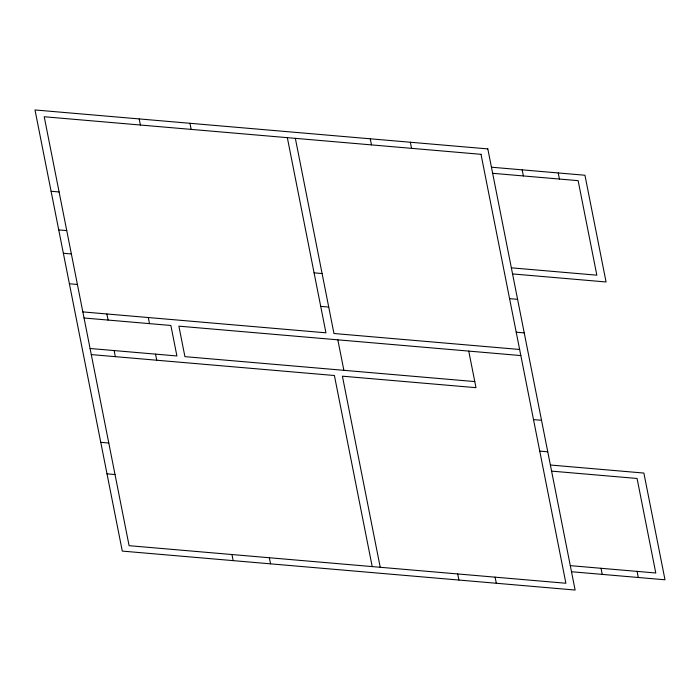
<?xml version="1.0" encoding="UTF-8"?>
<svg xmlns="http://www.w3.org/2000/svg" width="700" height="700" viewBox="0 0 700 700"><rect width="100%" height="100%" fill="white"/><g stroke="black" fill="none" stroke-linecap="round" stroke-linejoin="round"><path stroke-width="1.05" d="M491.444 167.204L584.946 175.245L606.069 281.969L512.566 273.928M492.651 173.303L578.139 180.653L596.846 275.179L511.359 267.829M51.091 191.275L59.106 191.966M58.73 229.898L66.745 230.589M314.081 272.842L322.096 273.534M63.359 253.277L71.374 253.969M509.582 298.646L517.589 299.338M69.396 283.771L77.411 284.463M320.723 306.39L328.738 307.072M516.215 332.194L524.23 332.885M82.836 311.902L325.946 332.815L287.332 137.655M519.636 349.475L333.961 333.506L295.348 138.346M84.044 318.001L170.87 325.474L176.907 355.967L90.081 348.495M520.844 355.574L178.885 326.156L184.923 356.65L474.784 381.579M91.289 354.594L334.399 375.506L372.207 566.589M533.514 419.606L541.529 420.297M539.744 451.115L547.759 451.806M550.375 465.019L643.878 473.06L665 579.784L571.497 571.742M551.582 471.117L637.07 478.468L655.778 572.994L570.29 565.644M100.774 442.339L108.789 443.021M107.004 473.847L115.019 474.53M558.233 172.944L559.44 179.043M637.079 571.384L638.286 577.483M522.165 169.846L523.372 175.945M601.011 568.286L602.219 574.385M468.746 351.085L475.991 387.678L342.414 376.189L380.223 567.28M410.349 142.249L411.556 148.347M495.101 577.159L496.309 583.258M457.695 573.947L458.903 580.046M370.274 138.801L371.481 144.9M337.838 339.832L343.875 370.326M189.945 123.288L191.153 129.386M269.351 557.742L270.559 563.841M231.954 554.531L233.161 560.63M139.186 118.921L140.394 125.02M148.295 317.537L149.502 323.636M155.531 354.121L156.739 360.22M106.881 313.976L108.089 320.075M114.126 350.56L115.334 356.659M487.821 148.907L35 109.961L122.29 551.093L575.12 590.039L487.821 148.907M481.014 154.315L44.222 116.751L129.097 545.685L565.898 583.249L481.014 154.315"/></g></svg>
